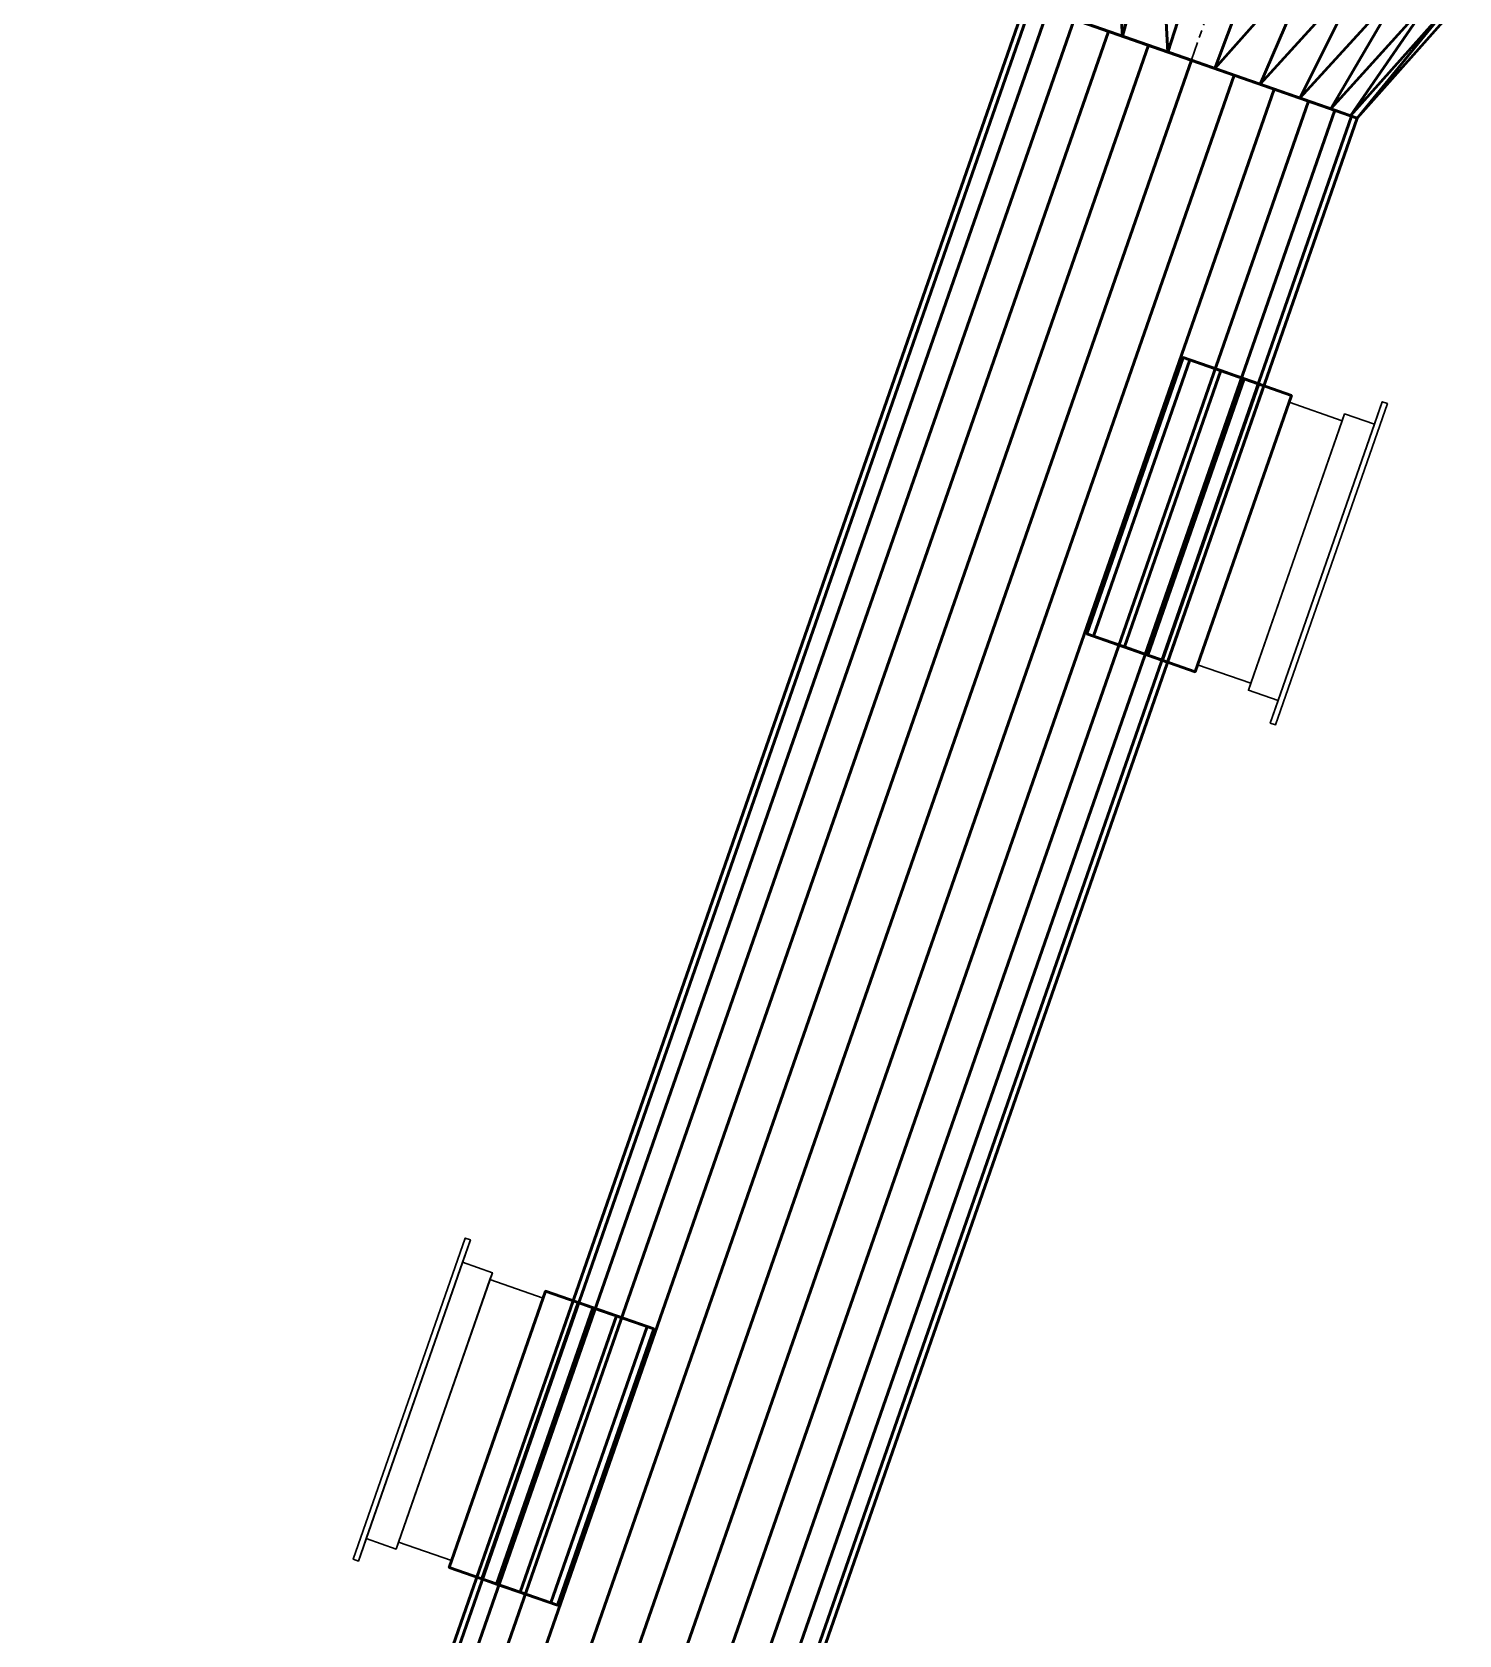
# Model space of a CAD drawing. Header units: inches. Extents: x -1654 to 1344, y -1538 to 36.
# Drawn here: x -576.9 to -528.2, y -1402.5 to -1347.8 of the extents above; entities that cross this region are included whole.
import ezdxf

# ---------------------------------------------------------------- set-up
doc = ezdxf.new("R2010")
doc.units = ezdxf.units.IN
doc.header["$MEASUREMENT"] = 0
doc.linetypes.add('Center', pattern=[1.25, 0.25, -0.1875, 0.625, -0.1875])
for name, color, linetype, lineweight in [('M-HVAC-CDFF', 3, 'Continuous', 30), ('M-HVAC-CDFF-SA', 3, 'Continuous', 30), ('M-HVAC-DUCT', 1, 'Center', 30), ('M-HVAC-DUCT-SA', 1, 'Continuous', 50)]:
    doc.layers.add(name, color=color, linetype=linetype, lineweight=lineweight)

# ---------------------------------------------------------------- blocks, each defined once
blk = doc.blocks.new('Round Transition - Angle - 45 Degree-906458-_3D_')
at = {"layer": 'M-HVAC-DUCT', "color": 8, "linetype": 'Continuous', "lineweight": 50}
mesh = blk.add_polyface(dxfattribs=at)
corners = [(0, -8), (0, -7.768, 1.915), (0, -7.084, 3.718), (0, -5.988, 5.305), (0, -4.545, 6.584), (0, -2.837, 7.48), (0, -0.964, 7.942), (0, 0.964, 7.942), (0, 2.837, 7.48), (0, 4.545, 6.584), (0, 5.988, 5.305), (0, 7.084, 3.718), (0, 7.768, 1.915), (0, 8), (0, 7.768, -1.915), (0, 7.084, -3.718), (0, 5.988, -5.305), (0, 4.545, -6.584), (0, 2.837, -7.48), (0, 0.964, -7.942), (0, -0.964, -7.942), (0, -2.837, -7.48), (0, -4.545, -6.584), (0, -5.988, -5.305), (0, -7.084, -3.718), (0, -7.768, -1.915)]
mesh.append_faces([[corners[k] for k in face] for face in [(10, 8, 9), (17, 15, 16), (25, 23, 24)]], dxfattribs={"vtx0": -1, "color": 8})
mesh.append_faces([[corners[k] for k in face] for face in [(4, 25, 2, 3)]], dxfattribs={"vtx0": -1, "vtx1": -1, "color": 8})
mesh.append_faces([[corners[k] for k in face] for face in [(20, 23, 12)]], dxfattribs={"vtx0": -1, "vtx1": -1, "vtx2": -1, "color": 8})
mesh.append_faces([[corners[k] for k in face] for face in [(25, 8, 12, 23)]], dxfattribs={"vtx0": -1, "vtx1": -1, "vtx2": -1, "vtx3": -1, "color": 8})
mesh.append_faces([[corners[k] for k in face] for face in [(20, 12, 17, 18)]], dxfattribs={"vtx0": -1, "vtx1": -1, "vtx3": -1, "color": 8})
mesh.append_faces([[corners[k] for k in face] for face in [(25, 4, 5)]], dxfattribs={"vtx0": -1, "vtx2": -1, "color": 8})
mesh.append_faces([[corners[k] for k in face] for face in [(5, 7, 8, 25), (12, 14, 15, 17)]], dxfattribs={"vtx0": -1, "vtx2": -1, "vtx3": -1, "color": 8})
mesh.append_faces([[corners[k] for k in face] for face in [(22, 23, 20, 21)]], dxfattribs={"vtx1": -1, "color": 8})
mesh.append_faces([[corners[k] for k in face] for face in [(5, 6, 7), (18, 19, 20), (12, 13, 14)]], dxfattribs={"vtx2": -1, "color": 8})
mesh.append_faces([[corners[k] for k in face] for face in [(10, 11, 12, 8)]], dxfattribs={"vtx2": -1, "vtx3": -1, "color": 8})
mesh.append_faces([[corners[k] for k in face] for face in [(25, 0, 1, 2)]], dxfattribs={"vtx3": -1, "color": 8})
mesh = blk.add_polyface(dxfattribs=at)
corners = [(0, -8), (0, -7.768, -1.915), (0, -7.084, -3.718), (0, -5.988, -5.305), (0, -4.545, -6.584), (0, -2.837, -7.48), (0, -0.964, -7.942), (0, 0.964, -7.942), (0, 2.837, -7.48), (0, 4.545, -6.584), (0, 5.988, -5.305), (0, 7.084, -3.718), (0, 7.768, -1.915), (0, 8), (4.828, 6), (4.828, 5.757, -1.69), (4.828, 5.048, -3.244), (4.828, 3.929, -4.534), (4.828, 2.492, -5.458), (4.828, 0.854, -5.939), (4.828, -0.854, -5.939), (4.828, -2.492, -5.458), (4.828, -3.929, -4.534), (4.828, -5.048, -3.244), (4.828, -5.757, -1.69), (4.828, -6)]
mesh.append_faces([[corners[k] for k in face] for face in [(10, 17, 9), (21, 5, 20), (22, 4, 21), (23, 3, 22), (3, 23, 2), (4, 22, 3)]], dxfattribs={"vtx0": -1, "vtx1": -1, "color": 8})
mesh.append_faces([[corners[k] for k in face] for face in [(15, 11, 12), (2, 23, 24), (1, 24, 25)]], dxfattribs={"vtx0": -1, "vtx2": -1, "color": 8})
mesh.append_faces([[corners[k] for k in face] for face in [(0, 1, 25)]], dxfattribs={"vtx1": -1, "color": 8})
mesh.append_faces([[corners[k] for k in face] for face in [(15, 16, 11), (14, 15, 12), (18, 19, 8), (17, 18, 9), (16, 17, 10), (8, 9, 18), (10, 11, 16), (7, 8, 19), (5, 6, 20), (4, 5, 21), (1, 2, 24)]], dxfattribs={"vtx1": -1, "vtx2": -1, "color": 8})
mesh.append_faces([[corners[k] for k in face] for face in [(6, 7, 19, 20)]], dxfattribs={"vtx1": -1, "vtx3": -1, "color": 8})
mesh.append_faces([[corners[k] for k in face] for face in [(12, 13, 14)]], dxfattribs={"vtx2": -1, "color": 8})
mesh = blk.add_polyface(dxfattribs=at)
corners = [(0, 8), (0, 7.768, 1.915), (0, 7.084, 3.718), (0, 5.988, 5.305), (0, 4.545, 6.584), (0, 2.837, 7.48), (0, 0.964, 7.942), (0, -0.964, 7.942), (0, -2.837, 7.48), (0, -4.545, 6.584), (0, -5.988, 5.305), (0, -7.084, 3.718), (0, -7.768, 1.915), (0, -8), (4.828, -6), (4.828, -5.757, 1.69), (4.828, -5.048, 3.244), (4.828, -3.929, 4.534), (4.828, -2.492, 5.458), (4.828, -0.854, 5.939), (4.828, 0.854, 5.939), (4.828, 2.492, 5.458), (4.828, 3.929, 4.534), (4.828, 5.048, 3.244), (4.828, 5.757, 1.69), (4.828, 6)]
mesh.append_faces([[corners[k] for k in face] for face in [(10, 17, 9), (21, 5, 20), (22, 4, 21), (23, 3, 22), (3, 23, 2), (4, 22, 3)]], dxfattribs={"vtx0": -1, "vtx1": -1, "color": 8})
mesh.append_faces([[corners[k] for k in face] for face in [(15, 11, 12), (2, 23, 24), (1, 24, 25)]], dxfattribs={"vtx0": -1, "vtx2": -1, "color": 8})
mesh.append_faces([[corners[k] for k in face] for face in [(0, 1, 25)]], dxfattribs={"vtx1": -1, "color": 8})
mesh.append_faces([[corners[k] for k in face] for face in [(15, 16, 11), (14, 15, 12), (18, 19, 8), (17, 18, 9), (16, 17, 10), (8, 9, 18), (10, 11, 16), (7, 8, 19), (5, 6, 20), (4, 5, 21), (1, 2, 24)]], dxfattribs={"vtx1": -1, "vtx2": -1, "color": 8})
mesh.append_faces([[corners[k] for k in face] for face in [(6, 7, 19, 20)]], dxfattribs={"vtx1": -1, "vtx3": -1, "color": 8})
mesh.append_faces([[corners[k] for k in face] for face in [(12, 13, 14)]], dxfattribs={"vtx2": -1, "color": 8})
mesh = blk.add_polyface(dxfattribs=at)
corners = [(4.828, -6), (4.828, -5.757, -1.69), (4.828, -5.048, -3.244), (4.828, -3.929, -4.534), (4.828, -2.492, -5.458), (4.828, -0.854, -5.939), (4.828, 0.854, -5.939), (4.828, 2.492, -5.458), (4.828, 3.929, -4.534), (4.828, 5.048, -3.244), (4.828, 5.757, -1.69), (4.828, 6), (4.828, 5.757, 1.69), (4.828, 5.048, 3.244), (4.828, 3.929, 4.534), (4.828, 2.492, 5.458), (4.828, 0.854, 5.939), (4.828, -0.854, 5.939), (4.828, -2.492, 5.458), (4.828, -3.929, 4.534), (4.828, -5.048, 3.244), (4.828, -5.757, 1.69)]
mesh.append_faces([[corners[k] for k in face] for face in [(0, 19, 20, 21)]], dxfattribs={"vtx0": -1, "color": 8})
mesh.append_faces([[corners[k] for k in face] for face in [(11, 4, 5, 6), (11, 6, 7, 8)]], dxfattribs={"vtx0": -1, "vtx3": -1, "color": 8})
mesh.append_faces([[corners[k] for k in face] for face in [(16, 17, 0, 13), (0, 1, 4, 11)]], dxfattribs={"vtx1": -1, "vtx2": -1, "vtx3": -1, "color": 8})
mesh.append_faces([[corners[k] for k in face] for face in [(14, 15, 16, 13), (2, 3, 4, 1), (9, 10, 11, 8)]], dxfattribs={"vtx2": -1, "color": 8})
mesh.append_faces([[corners[k] for k in face] for face in [(17, 18, 19, 0), (11, 12, 13, 0)]], dxfattribs={"vtx2": -1, "vtx3": -1, "color": 8})
blk = doc.blocks.new('Supply Diffuser - Sidewall - 10 x 10-949889-_3D_')
at = {"layer": 'M-HVAC-CDFF'}
mesh = blk.add_polyface(dxfattribs=at)
corners = [(-4.75, 3, 4.75), (4.75, 3, 4.75), (4.75, 3, -4.75), (-4.75, 3, -4.75)]
mesh.append_faces([[corners[k] for k in face] for face in [(2, 3, 0, 1)]])
mesh = blk.add_polyface(dxfattribs=at)
corners = [(-4.75, 3, 4.75), (-4.75, 3, -4.75), (-4.75, 1.078125, -4.75), (-4.75, 1.078125, 4.75)]
mesh.append_faces([[corners[k] for k in face] for face in [(2, 3, 0, 1)]])
mesh = blk.add_polyface(dxfattribs=at)
corners = [(-4.75, 3, -4.75), (4.75, 3, -4.75), (4.75, 1.078125, -4.75), (-4.75, 1.078125, -4.75)]
mesh.append_faces([[corners[k] for k in face] for face in [(2, 3, 0, 1)]])
mesh = blk.add_polyface(dxfattribs=at)
corners = [(4.75, 3, 4.75), (-4.75, 3, 4.75), (-4.75, 1.078125, 4.75), (4.75, 1.078125, 4.75)]
mesh.append_faces([[corners[k] for k in face] for face in [(2, 3, 0, 1)]])
mesh = blk.add_polyface(dxfattribs=at)
corners = [(4.75, 3, -4.75), (4.75, 3, 4.75), (4.75, 1.078125, 4.75), (4.75, 1.078125, -4.75)]
mesh.append_faces([[corners[k] for k in face] for face in [(2, 3, 0, 1)]])
mesh = blk.add_polyface(dxfattribs=at)
corners = [(-5, 1.078125, 5), (5, 1.078125, 5), (5, 1.078125, -5), (-5, 1.078125, -5), (-4.75, 1.078125, 4.75), (-4.75, 1.078125, -4.75), (4.75, 1.078125, -4.75), (4.75, 1.078125, 4.75)]
mesh.append_faces([[corners[k] for k in face] for face in [(3, 5, 6, 2), (2, 6, 7, 1)]], dxfattribs={"vtx0": -1, "vtx2": -1})
mesh.append_faces([[corners[k] for k in face] for face in [(4, 5, 3, 0), (7, 4, 0, 1)]], dxfattribs={"vtx1": -1, "vtx3": -1})
mesh = blk.add_polyface(dxfattribs=at)
corners = [(-5, 1.078125, 5), (-5, 1.078125, -5), (-5, 0, -5), (-5, 0, 5)]
mesh.append_faces([[corners[k] for k in face] for face in [(2, 3, 0, 1)]])
mesh = blk.add_polyface(dxfattribs=at)
corners = [(-5, 1.078125, -5), (5, 1.078125, -5), (5, 0, -5), (-5, 0, -5)]
mesh.append_faces([[corners[k] for k in face] for face in [(2, 3, 0, 1)]])
mesh = blk.add_polyface(dxfattribs=at)
corners = [(5, 1.078125, 5), (-5, 1.078125, 5), (-5, 0, 5), (5, 0, 5)]
mesh.append_faces([[corners[k] for k in face] for face in [(2, 3, 0, 1)]])
mesh = blk.add_polyface(dxfattribs=at)
corners = [(5, 1.078125, -5), (5, 1.078125, 5), (5, 0, 5), (5, 0, -5)]
mesh.append_faces([[corners[k] for k in face] for face in [(2, 3, 0, 1)]])
mesh = blk.add_polyface(dxfattribs=at)
corners = [(5.8125, 0, 5.8125), (5.8125, 0, -5.8125), (-5.8125, 0, -5.8125), (-5.8125, 0, 5.8125), (-5, 0, 5), (-5, 0, -5), (5, 0, -5), (5, 0, 5)]
mesh.append_faces([[corners[k] for k in face] for face in [(3, 4, 5, 2), (2, 5, 6, 1)]], dxfattribs={"vtx0": -1, "vtx2": -1})
mesh.append_faces([[corners[k] for k in face] for face in [(7, 4, 3, 0), (6, 7, 0, 1)]], dxfattribs={"vtx1": -1, "vtx3": -1})
mesh = blk.add_polyface(dxfattribs=at)
corners = [(-5.8125, -0.1875, 5.8125), (5.8125, -0.1875, 5.8125), (5.8125, 0, 5.8125), (-5.8125, 0, 5.8125)]
mesh.append_faces([[corners[k] for k in face] for face in [(0, 1, 2, 3)]])
mesh = blk.add_polyface(dxfattribs=at)
corners = [(-5.8125, -0.1875, -5.8125), (-5.8125, -0.1875, 5.8125), (-5.8125, 0, 5.8125), (-5.8125, 0, -5.8125)]
mesh.append_faces([[corners[k] for k in face] for face in [(0, 1, 2, 3)]])
mesh = blk.add_polyface(dxfattribs=at)
corners = [(5.8125, -0.1875, -5.8125), (-5.8125, -0.1875, -5.8125), (-5.8125, 0, -5.8125), (5.8125, 0, -5.8125)]
mesh.append_faces([[corners[k] for k in face] for face in [(0, 1, 2, 3)]])
mesh = blk.add_polyface(dxfattribs=at)
corners = [(5.8125, -0.1875, 5.8125), (-5.8125, -0.1875, 5.8125), (-5.8125, -0.1875, -5.8125), (5.8125, -0.1875, -5.8125)]
mesh.append_faces([[corners[k] for k in face] for face in [(3, 0, 1, 2)]])
mesh = blk.add_polyface(dxfattribs=at)
corners = [(5.8125, -0.1875, 5.8125), (5.8125, -0.1875, -5.8125), (5.8125, 0, -5.8125), (5.8125, 0, 5.8125)]
mesh.append_faces([[corners[k] for k in face] for face in [(0, 1, 2, 3)]])
blk = doc.blocks.new('Rectangular Takeoff - Standard-913345-_3D_')
at = {"layer": 'M-HVAC-DUCT', "color": 8, "linetype": 'Continuous', "lineweight": 50}
mesh = blk.add_polyface(dxfattribs=at)
corners = [(-2.923, -5, 5), (-2.923, 5, 5), (-2.923, 5, -5), (-2.923, -5, -5)]
mesh.append_faces([[corners[k] for k in face] for face in [(1, 2, 3, 0)]], dxfattribs={"color": 8})
mesh = blk.add_polyface(dxfattribs=at)
corners = [(-2.923, 5, -5), (1, 5, -5), (1, -5, -5), (-2.923, -5, -5)]
mesh.append_faces([[corners[k] for k in face] for face in [(2, 3, 0, 1)]], dxfattribs={"color": 8})
mesh = blk.add_polyface(dxfattribs=at)
corners = [(-2.923, 5, 5), (1, 5, 5), (1, 5, -5), (-2.923, 5, -5)]
mesh.append_faces([[corners[k] for k in face] for face in [(2, 3, 0, 1)]], dxfattribs={"color": 8})
mesh = blk.add_polyface(dxfattribs=at)
corners = [(1, -5, 5), (1, 5, 5), (-2.923, 5, 5), (-2.923, -5, 5)]
mesh.append_faces([[corners[k] for k in face] for face in [(2, 3, 0, 1)]], dxfattribs={"color": 8})
mesh = blk.add_polyface(dxfattribs=at)
corners = [(1, -5, 5), (1, -5, -5), (1, 5, -5), (1, 5, 5)]
mesh.append_faces([[corners[k] for k in face] for face in [(3, 0, 1, 2)]], dxfattribs={"color": 8})
mesh = blk.add_polyface(dxfattribs=at)
corners = [(-2.923, -5, -5), (1, -5, -5), (1, -5, 5), (-2.923, -5, 5)]
mesh.append_faces([[corners[k] for k in face] for face in [(3, 0, 1, 2)]], dxfattribs={"color": 8})
blk = doc.blocks.new('Rectangular Takeoff - Standard-895445-_3D_')
at = {"layer": 'M-HVAC-DUCT', "color": 8, "linetype": 'Continuous', "lineweight": 50}
mesh = blk.add_polyface(dxfattribs=at)
corners = [(-2.923, 5, 5), (-2.923, 5, -5), (-2.923, -5, -5), (-2.923, -5, 5)]
mesh.append_faces([[corners[k] for k in face] for face in [(1, 2, 3, 0)]], dxfattribs={"color": 8})
mesh = blk.add_polyface(dxfattribs=at)
corners = [(-2.923, 5, -5), (-2.923, 5, 5), (1, 5, 5), (1, 5, -5)]
mesh.append_faces([[corners[k] for k in face] for face in [(3, 0, 1, 2)]], dxfattribs={"color": 8})
mesh = blk.add_polyface(dxfattribs=at)
corners = [(-2.923, -5, -5), (-2.923, 5, -5), (1, 5, -5), (1, -5, -5)]
mesh.append_faces([[corners[k] for k in face] for face in [(0, 1, 2, 3)]], dxfattribs={"color": 8})
mesh = blk.add_polyface(dxfattribs=at)
corners = [(1, 5, 5), (-2.923, 5, 5), (-2.923, -5, 5), (1, -5, 5)]
mesh.append_faces([[corners[k] for k in face] for face in [(0, 1, 2, 3)]], dxfattribs={"color": 8})
mesh = blk.add_polyface(dxfattribs=at)
corners = [(1, 5, 5), (1, -5, 5), (1, -5, -5), (1, 5, -5)]
mesh.append_faces([[corners[k] for k in face] for face in [(3, 0, 1, 2)]], dxfattribs={"color": 8})
mesh = blk.add_polyface(dxfattribs=at)
corners = [(-2.923, -5, 5), (-2.923, -5, -5), (1, -5, -5), (1, -5, 5)]
mesh.append_faces([[corners[k] for k in face] for face in [(0, 1, 2, 3)]], dxfattribs={"color": 8})

msp = doc.modelspace()

# ---------------------------------------------------------------- linework, layer by layer
at = {"layer": 'M-HVAC-DUCT', "color": 5}
for p, q in [((-535.735, -1344.167, 1332), (-537.324, -1348.727, 1332)), ((-537.324, -1348.727, 1332), (-571.27, -1446.154, 1332)), ((-537.324, -1348.727, 1332), (-571.27, -1446.154, 1332))]:
    msp.add_line(p, q, dxfattribs=at)

# ---------------------------------------------------------------- block references
at = {"layer": 'M-HVAC-CDFF-SA'}
for p, rotation in [((-532.713, -1365.886, 1332), 70.79013128408327), ((-563.871, -1394.525, 1332), 250.7901312840827)]:
    msp.add_blockref('Supply Diffuser - Sidewall - 10 x 10-949889-_3D_', p, dxfattribs=dict(at, rotation=rotation))
at = {"layer": 'M-HVAC-DUCT-SA', "color": 8, "rotation": 250.7901312840832}
msp.add_blockref('Round Transition - Angle - 45 Degree-906458-_3D_', (-535.735, -1344.167, 1332), dxfattribs=at)
at = {"layer": 'M-HVAC-DUCT-SA', "color": 8, "extrusion": (0, 0, -1)}
for name, p, rotation in [('Rectangular Takeoff - Standard-913345-_3D_', (536.49, -1364.57, -1332), 199.2098687159151), ('Rectangular Takeoff - Standard-895445-_3D_', (560.093, -1395.841, -1332), 19.20986871591872)]:
    msp.add_blockref(name, p, dxfattribs=dict(at, rotation=rotation))

# ---------------------------------------------------------------- meshes
at = {"layer": 'M-HVAC-DUCT-SA', "color": 8}
mesh = msp.add_polyface(dxfattribs=at)
corners = [(-537.324, -1348.727, 1338), (-538.79, -1348.216, 1337.796), (-540.157, -1347.74, 1337.196), (-541.33, -1347.331, 1336.243), (-542.231, -1347.017, 1335), (-542.797, -1346.82, 1333.553), (-542.99, -1346.753, 1332), (-576.936, -1444.179, 1332), (-576.743, -1444.247, 1333.553), (-576.177, -1444.444, 1335), (-575.277, -1444.758, 1336.243), (-574.103, -1445.167, 1337.196), (-572.737, -1445.643, 1337.796), (-571.27, -1446.154, 1338)]
mesh.append_faces([[corners[k] for k in face] for face in [(7, 8, 5, 6)]], dxfattribs={"vtx1": -1, "color": 8})
mesh.append_faces([[corners[k] for k in face] for face in [(8, 9, 4, 5), (3, 4, 9, 10), (11, 12, 1, 2), (2, 3, 10, 11)]], dxfattribs={"vtx1": -1, "vtx3": -1, "color": 8})
mesh.append_faces([[corners[k] for k in face] for face in [(12, 13, 0, 1)]], dxfattribs={"vtx3": -1, "color": 8})
mesh = msp.add_polyface(dxfattribs=at)
corners = [(-542.99, -1346.753, 1332), (-542.797, -1346.82, 1330.447), (-542.231, -1347.017, 1329), (-541.33, -1347.331, 1327.757), (-540.157, -1347.74, 1326.804), (-538.79, -1348.216, 1326.204), (-537.324, -1348.727, 1326), (-571.27, -1446.154, 1326), (-572.737, -1445.643, 1326.204), (-574.103, -1445.167, 1326.804), (-575.277, -1444.758, 1327.757), (-576.177, -1444.444, 1329), (-576.743, -1444.247, 1330.447), (-576.936, -1444.179, 1332)]
mesh.append_faces([[corners[k] for k in face] for face in [(7, 8, 5, 6)]], dxfattribs={"vtx1": -1, "color": 8})
mesh.append_faces([[corners[k] for k in face] for face in [(8, 9, 4, 5), (3, 4, 9, 10), (11, 12, 1, 2), (2, 3, 10, 11)]], dxfattribs={"vtx1": -1, "vtx3": -1, "color": 8})
mesh.append_faces([[corners[k] for k in face] for face in [(12, 13, 0, 1)]], dxfattribs={"vtx3": -1, "color": 8})
mesh = msp.add_polyface(dxfattribs=at)
corners = [(-542.99, -1346.753, 1332), (-542.797, -1346.82, 1333.553), (-542.231, -1347.017, 1335), (-541.33, -1347.331, 1336.243), (-540.157, -1347.74, 1337.196), (-538.79, -1348.216, 1337.796), (-537.324, -1348.727, 1338), (-535.857, -1349.238, 1337.796), (-534.491, -1349.714, 1337.196), (-533.317, -1350.123, 1336.243), (-532.417, -1350.436, 1335), (-531.851, -1350.634, 1333.553), (-531.658, -1350.701, 1332), (-531.851, -1350.634, 1330.447), (-532.417, -1350.436, 1329), (-533.317, -1350.123, 1327.757), (-534.491, -1349.714, 1326.804), (-535.857, -1349.238, 1326.204), (-537.324, -1348.727, 1326), (-538.79, -1348.216, 1326.204), (-540.157, -1347.74, 1326.804), (-541.33, -1347.331, 1327.757), (-542.231, -1347.017, 1329), (-542.797, -1346.82, 1330.447)]
mesh.append_faces([[corners[k] for k in face] for face in [(19, 17, 18)]], dxfattribs={"vtx0": -1, "color": 8})
mesh.append_faces([[corners[k] for k in face] for face in [(1, 11, 23, 0)]], dxfattribs={"vtx0": -1, "vtx1": -1, "color": 8})
mesh.append_faces([[corners[k] for k in face] for face in [(5, 11, 1)]], dxfattribs={"vtx0": -1, "vtx1": -1, "vtx2": -1, "color": 8})
mesh.append_faces([[corners[k] for k in face] for face in [(11, 14, 17, 23)]], dxfattribs={"vtx0": -1, "vtx1": -1, "vtx2": -1, "vtx3": -1, "color": 8})
mesh.append_faces([[corners[k] for k in face] for face in [(5, 1, 2, 4)]], dxfattribs={"vtx0": -1, "vtx2": -1, "color": 8})
mesh.append_faces([[corners[k] for k in face] for face in [(19, 22, 23, 17)]], dxfattribs={"vtx0": -1, "vtx2": -1, "vtx3": -1, "color": 8})
mesh.append_faces([[corners[k] for k in face] for face in [(3, 4, 2), (16, 17, 14, 15), (10, 11, 9)]], dxfattribs={"vtx1": -1, "color": 8})
mesh.append_faces([[corners[k] for k in face] for face in [(20, 21, 22, 19), (12, 13, 14, 11)]], dxfattribs={"vtx2": -1, "color": 8})
mesh.append_faces([[corners[k] for k in face] for face in [(7, 8, 9, 11), (5, 6, 7, 11)]], dxfattribs={"vtx2": -1, "vtx3": -1, "color": 8})
mesh = msp.add_polyface(dxfattribs=at)
corners = [(-531.658, -1350.701, 1332), (-531.851, -1350.634, 1333.553), (-532.417, -1350.436, 1335), (-533.317, -1350.123, 1336.243), (-534.491, -1349.714, 1337.196), (-535.857, -1349.238, 1337.796), (-537.324, -1348.727, 1338), (-571.27, -1446.154, 1338), (-569.804, -1446.665, 1337.796), (-568.437, -1447.141, 1337.196), (-567.264, -1447.55, 1336.243), (-566.363, -1447.863, 1335), (-565.797, -1448.061, 1333.553), (-565.604, -1448.128, 1332)]
mesh.append_faces([[corners[k] for k in face] for face in [(7, 8, 5, 6)]], dxfattribs={"vtx1": -1, "color": 8})
mesh.append_faces([[corners[k] for k in face] for face in [(8, 9, 4, 5), (3, 4, 9, 10), (11, 12, 1, 2), (2, 3, 10, 11)]], dxfattribs={"vtx1": -1, "vtx3": -1, "color": 8})
mesh.append_faces([[corners[k] for k in face] for face in [(12, 13, 0, 1)]], dxfattribs={"vtx3": -1, "color": 8})
mesh = msp.add_polyface(dxfattribs=at)
corners = [(-537.324, -1348.727, 1326), (-535.857, -1349.238, 1326.204), (-534.491, -1349.714, 1326.804), (-533.317, -1350.123, 1327.757), (-532.417, -1350.436, 1329), (-531.851, -1350.634, 1330.447), (-531.658, -1350.701, 1332), (-565.604, -1448.128, 1332), (-565.797, -1448.061, 1330.447), (-566.363, -1447.863, 1329), (-567.264, -1447.55, 1327.757), (-568.437, -1447.141, 1326.804), (-569.804, -1446.665, 1326.204), (-571.27, -1446.154, 1326)]
mesh.append_faces([[corners[k] for k in face] for face in [(7, 8, 5, 6)]], dxfattribs={"vtx1": -1, "color": 8})
mesh.append_faces([[corners[k] for k in face] for face in [(8, 9, 4, 5), (3, 4, 9, 10), (11, 12, 1, 2), (2, 3, 10, 11)]], dxfattribs={"vtx1": -1, "vtx3": -1, "color": 8})
mesh.append_faces([[corners[k] for k in face] for face in [(12, 13, 0, 1)]], dxfattribs={"vtx3": -1, "color": 8})
mesh = msp.add_polyface(dxfattribs=at)
corners = [(-537.606, -1358.887, 1327), (-540.896, -1368.33, 1327), (-540.896, -1368.33, 1337), (-537.606, -1358.887, 1337)]
mesh.append_faces([[corners[k] for k in face] for face in [(1, 2, 3, 0)]], dxfattribs={"color": 8})
mesh = msp.add_polyface(dxfattribs=at)
corners = [(-537.606, -1358.887, 1337), (-540.896, -1368.33, 1337), (-540.669, -1368.409, 1337), (-537.379, -1358.966, 1337)]
mesh.append_faces([[corners[k] for k in face] for face in [(3, 0, 1, 2)]], dxfattribs={"color": 8})
mesh = msp.add_polyface(dxfattribs=at)
corners = [(-540.896, -1368.33, 1327), (-537.606, -1358.887, 1327), (-537.379, -1358.966, 1327), (-540.669, -1368.409, 1327)]
mesh.append_faces([[corners[k] for k in face] for face in [(0, 1, 2, 3)]], dxfattribs={"color": 8})
mesh = msp.add_polyface(dxfattribs=at)
corners = [(-537.606, -1358.887, 1327), (-537.606, -1358.887, 1337), (-537.379, -1358.966, 1337), (-536.322, -1359.334, 1336.041), (-535.519, -1359.614, 1334.837), (-535.016, -1359.789, 1333.463), (-534.845, -1359.849, 1332), (-535.016, -1359.789, 1330.537), (-535.519, -1359.614, 1329.163), (-536.322, -1359.334, 1327.959), (-537.379, -1358.966, 1327)]
mesh.append_faces([[corners[k] for k in face] for face in [(5, 6, 1, 4), (7, 8, 0)]], dxfattribs={"vtx1": -1, "vtx2": -1, "color": 8})
mesh.append_faces([[corners[k] for k in face] for face in [(0, 1, 6, 7)]], dxfattribs={"vtx1": -1, "vtx3": -1, "color": 8})
mesh.append_faces([[corners[k] for k in face] for face in [(9, 10, 0, 8)]], dxfattribs={"vtx2": -1, "color": 8})
mesh.append_faces([[corners[k] for k in face] for face in [(1, 2, 3, 4)]], dxfattribs={"vtx3": -1, "color": 8})
mesh = msp.add_polyface(dxfattribs=at)
corners = [(-538.135, -1369.292, 1332), (-534.845, -1359.849, 1332), (-535.016, -1359.789, 1333.463), (-535.519, -1359.614, 1334.837), (-536.322, -1359.334, 1336.041), (-537.379, -1358.966, 1337), (-540.669, -1368.409, 1337), (-539.613, -1368.777, 1336.041), (-538.809, -1369.057, 1334.837), (-538.306, -1369.232, 1333.463)]
mesh.append_faces([[corners[k] for k in face] for face in [(6, 7, 4, 5)]], dxfattribs={"vtx1": -1, "color": 8})
mesh.append_faces([[corners[k] for k in face] for face in [(3, 4, 7, 8), (8, 9, 2, 3)]], dxfattribs={"vtx1": -1, "vtx3": -1, "color": 8})
mesh.append_faces([[corners[k] for k in face] for face in [(9, 0, 1, 2)]], dxfattribs={"vtx3": -1, "color": 8})
mesh = msp.add_polyface(dxfattribs=at)
corners = [(-534.845, -1359.849, 1332), (-538.135, -1369.292, 1332), (-538.306, -1369.232, 1330.537), (-538.809, -1369.057, 1329.163), (-539.613, -1368.777, 1327.959), (-540.669, -1368.409, 1327), (-537.379, -1358.966, 1327), (-536.322, -1359.334, 1327.959), (-535.519, -1359.614, 1329.163), (-535.016, -1359.789, 1330.537)]
mesh.append_faces([[corners[k] for k in face] for face in [(1, 2, 9, 0)]], dxfattribs={"vtx1": -1, "color": 8})
mesh.append_faces([[corners[k] for k in face] for face in [(8, 9, 2, 3), (3, 4, 7, 8)]], dxfattribs={"vtx1": -1, "vtx3": -1, "color": 8})
mesh.append_faces([[corners[k] for k in face] for face in [(4, 5, 6, 7)]], dxfattribs={"vtx3": -1, "color": 8})
mesh = msp.add_polyface(dxfattribs=at)
corners = [(-540.896, -1368.33, 1337), (-540.896, -1368.33, 1327), (-540.669, -1368.409, 1327), (-539.613, -1368.777, 1327.959), (-538.809, -1369.057, 1329.163), (-538.306, -1369.232, 1330.537), (-538.135, -1369.292, 1332), (-538.306, -1369.232, 1333.463), (-538.809, -1369.057, 1334.837), (-539.613, -1368.777, 1336.041), (-540.669, -1368.409, 1337)]
mesh.append_faces([[corners[k] for k in face] for face in [(1, 4, 5, 6)]], dxfattribs={"vtx0": -1, "vtx3": -1, "color": 8})
mesh.append_faces([[corners[k] for k in face] for face in [(0, 1, 6), (7, 8, 0, 6)]], dxfattribs={"vtx1": -1, "vtx2": -1, "color": 8})
mesh.append_faces([[corners[k] for k in face] for face in [(9, 10, 0, 8)]], dxfattribs={"vtx2": -1, "color": 8})
mesh.append_faces([[corners[k] for k in face] for face in [(1, 2, 3, 4)]], dxfattribs={"vtx3": -1, "color": 8})
mesh = msp.add_polyface(dxfattribs=at)
corners = [(-558.448, -1391.119, 1332), (-561.739, -1400.562, 1332), (-561.568, -1400.622, 1333.463), (-561.065, -1400.797, 1334.837), (-560.261, -1401.077, 1336.041), (-559.205, -1401.445, 1337), (-555.914, -1392.002, 1337), (-556.971, -1391.634, 1336.041), (-557.775, -1391.354, 1334.837), (-558.277, -1391.179, 1333.463)]
mesh.append_faces([[corners[k] for k in face] for face in [(1, 2, 9, 0)]], dxfattribs={"vtx1": -1, "color": 8})
mesh.append_faces([[corners[k] for k in face] for face in [(8, 9, 2, 3), (3, 4, 7, 8)]], dxfattribs={"vtx1": -1, "vtx3": -1, "color": 8})
mesh.append_faces([[corners[k] for k in face] for face in [(4, 5, 6, 7)]], dxfattribs={"vtx3": -1, "color": 8})
mesh = msp.add_polyface(dxfattribs=at)
corners = [(-561.739, -1400.562, 1332), (-558.448, -1391.119, 1332), (-558.277, -1391.179, 1330.537), (-557.775, -1391.354, 1329.163), (-556.971, -1391.634, 1327.959), (-555.914, -1392.002, 1327), (-559.205, -1401.445, 1327), (-560.261, -1401.077, 1327.959), (-561.065, -1400.797, 1329.163), (-561.568, -1400.622, 1330.537)]
mesh.append_faces([[corners[k] for k in face] for face in [(6, 7, 4, 5)]], dxfattribs={"vtx1": -1, "color": 8})
mesh.append_faces([[corners[k] for k in face] for face in [(3, 4, 7, 8), (8, 9, 2, 3)]], dxfattribs={"vtx1": -1, "vtx3": -1, "color": 8})
mesh.append_faces([[corners[k] for k in face] for face in [(9, 0, 1, 2)]], dxfattribs={"vtx3": -1, "color": 8})
mesh = msp.add_polyface(dxfattribs=at)
corners = [(-555.688, -1392.081, 1337), (-555.688, -1392.081, 1327), (-555.914, -1392.002, 1327), (-556.971, -1391.634, 1327.959), (-557.775, -1391.354, 1329.163), (-558.277, -1391.179, 1330.537), (-558.448, -1391.119, 1332), (-558.277, -1391.179, 1333.463), (-557.775, -1391.354, 1334.837), (-556.971, -1391.634, 1336.041), (-555.914, -1392.002, 1337)]
mesh.append_faces([[corners[k] for k in face] for face in [(1, 4, 5, 6)]], dxfattribs={"vtx0": -1, "vtx3": -1, "color": 8})
mesh.append_faces([[corners[k] for k in face] for face in [(7, 8, 0)]], dxfattribs={"vtx1": -1, "vtx2": -1, "color": 8})
mesh.append_faces([[corners[k] for k in face] for face in [(0, 1, 6, 7)]], dxfattribs={"vtx1": -1, "vtx3": -1, "color": 8})
mesh.append_faces([[corners[k] for k in face] for face in [(9, 10, 0, 8)]], dxfattribs={"vtx2": -1, "color": 8})
mesh.append_faces([[corners[k] for k in face] for face in [(1, 2, 3, 4)]], dxfattribs={"vtx3": -1, "color": 8})
mesh = msp.add_polyface(dxfattribs=at)
corners = [(-558.978, -1401.524, 1337), (-555.688, -1392.081, 1337), (-555.914, -1392.002, 1337), (-559.205, -1401.445, 1337)]
mesh.append_faces([[corners[k] for k in face] for face in [(0, 1, 2, 3)]], dxfattribs={"color": 8})
mesh = msp.add_polyface(dxfattribs=at)
corners = [(-555.688, -1392.081, 1327), (-558.978, -1401.524, 1327), (-559.205, -1401.445, 1327), (-555.914, -1392.002, 1327)]
mesh.append_faces([[corners[k] for k in face] for face in [(3, 0, 1, 2)]], dxfattribs={"color": 8})
mesh = msp.add_polyface(dxfattribs=at)
corners = [(-555.688, -1392.081, 1327), (-555.688, -1392.081, 1337), (-558.978, -1401.524, 1337), (-558.978, -1401.524, 1327)]
mesh.append_faces([[corners[k] for k in face] for face in [(1, 2, 3, 0)]], dxfattribs={"color": 8})
mesh = msp.add_polyface(dxfattribs=at)
corners = [(-558.978, -1401.524, 1327), (-558.978, -1401.524, 1337), (-559.205, -1401.445, 1337), (-560.261, -1401.077, 1336.041), (-561.065, -1400.797, 1334.837), (-561.568, -1400.622, 1333.463), (-561.739, -1400.562, 1332), (-561.568, -1400.622, 1330.537), (-561.065, -1400.797, 1329.163), (-560.261, -1401.077, 1327.959), (-559.205, -1401.445, 1327)]
mesh.append_faces([[corners[k] for k in face] for face in [(6, 0, 1, 5)]], dxfattribs={"vtx0": -1, "vtx2": -1, "color": 8})
mesh.append_faces([[corners[k] for k in face] for face in [(4, 5, 1), (7, 8, 0, 6)]], dxfattribs={"vtx1": -1, "vtx2": -1, "color": 8})
mesh.append_faces([[corners[k] for k in face] for face in [(9, 10, 0, 8)]], dxfattribs={"vtx2": -1, "color": 8})
mesh.append_faces([[corners[k] for k in face] for face in [(1, 2, 3, 4)]], dxfattribs={"vtx3": -1, "color": 8})

doc.saveas('drawing.dxf')
